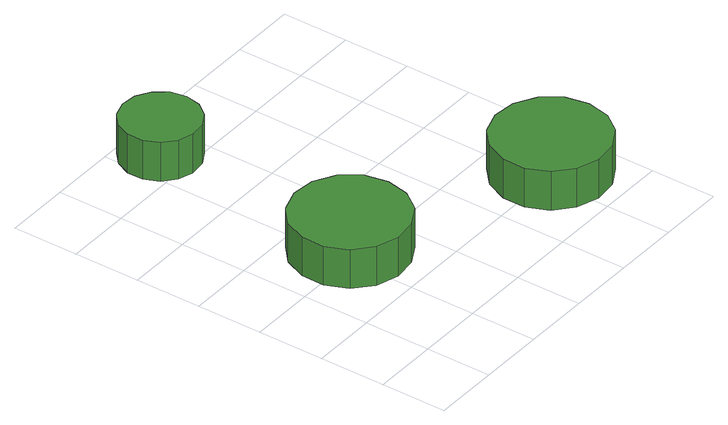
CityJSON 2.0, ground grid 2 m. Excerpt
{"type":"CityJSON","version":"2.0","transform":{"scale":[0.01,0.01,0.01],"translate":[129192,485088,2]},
"CityObjects":{
"tree1":{"type":"SolitaryVegetationObject","attributes":{"function":"something"},"geometry":[{"type":"MultiSurface","lod":"1","boundaries":[[[0,1,2,3,4,5,6,7,8,9,10,11,12,13,14]],[[15,16,17,18,19,20,21,22,23,24,25,26,27,28,29]],[[0,29,28,1]],[[1,28,27,2]],[[2,27,26,3]],[[3,26,25,4]],[[4,25,24,5]],[[5,24,23,6]],[[6,23,22,7]],[[7,22,21,8]],[[8,21,20,9]],[[9,20,19,10]],[[10,19,18,11]],[[11,18,17,12]],[[12,17,16,13]],[[13,16,15,14]],[[14,15,29,0]]]}]},
"tree2":{"type":"SolitaryVegetationObject","attributes":{"function":"something"},"geometry":[{"type":"MultiSurface","lod":"1","boundaries":[[[30,31,32,33,34,35,36,37,38,39,40,41,42,43,44]],[[45,46,47,48,49,50,51,52,53,54,55,56,57,58,59]],[[30,59,58,31]],[[31,58,57,32]],[[32,57,56,33]],[[33,56,55,34]],[[34,55,54,35]],[[35,54,53,36]],[[36,53,52,37]],[[37,52,51,38]],[[38,51,50,39]],[[39,50,49,40]],[[40,49,48,41]],[[41,48,47,42]],[[42,47,46,43]],[[43,46,45,44]],[[44,45,59,30]]]}]},
"tree3":{"type":"SolitaryVegetationObject","attributes":{"function":"something"},"geometry":[{"type":"MultiSurface","lod":"1","boundaries":[[[60,61,62,63,64,65,66,67,68,69,70,71,72,73,74]],[[75,76,77,78,79,80,81,82,83,84,85,86,87,88,89]],[[60,89,88,61]],[[61,88,87,62]],[[62,87,86,63]],[[63,86,85,64]],[[64,85,84,65]],[[65,84,83,66]],[[66,83,82,67]],[[67,82,81,68]],[[68,81,80,69]],[[69,80,79,70]],[[70,79,78,71]],[[71,78,77,72]],[[72,77,76,73]],[[73,76,75,74]],[[74,75,89,60]]]}]}
},
"vertices":[
[410,428,158],[396,498,158],[354,555,158],[292,591,158],[222,598,158],[154,576,158],[101,529,158],[73,464,158],[73,393,158],[101,328,158],[154,280,158],[222,258,158],[292,266,158],[354,301,158],[396,359,158],[396,359,33],[354,301,33],[292,266,33],[222,258,33],[154,280,33],[101,328,33],[73,393,33],[73,464,33],[101,529,33],[154,576,33],[222,598,33],[292,591,33],[354,555,33],[396,498,33],[410,428,33],
[407,1084,159],[397,1132,159],[368,1170,159],[327,1195,159],[279,1200,159],[233,1185,159],[197,1152,159],[177,1108,159],[177,1060,159],[197,1016,159],[233,984,159],[279,969,159],[327,974,159],[368,998,159],[397,1037,159],[397,1037,34],[368,998,34],[327,974,34],[279,969,34],[233,984,34],[197,1016,34],[177,1060,34],[177,1108,34],[197,1152,34],[233,1185,34],[279,1200,34],[327,1195,34],[368,1170,34],[397,1132,34],[407,1084,34],
[981,192,181],[967,261,181],[925,318,181],[863,354,181],[793,361,181],[725,339,181],[673,292,181],[644,227,181],[644,156,181],[673,91,181],[725,44,181],[793,22,181],[863,29,181],[925,65,181],[967,122,181],[967,122,56],[925,65,56],[863,29,56],[793,22,56],[725,44,56],[673,91,56],[644,156,56],[644,227,56],[673,292,56],[725,339,56],[793,361,56],[863,354,56],[925,318,56],[967,261,56],[981,192,56]
]}
